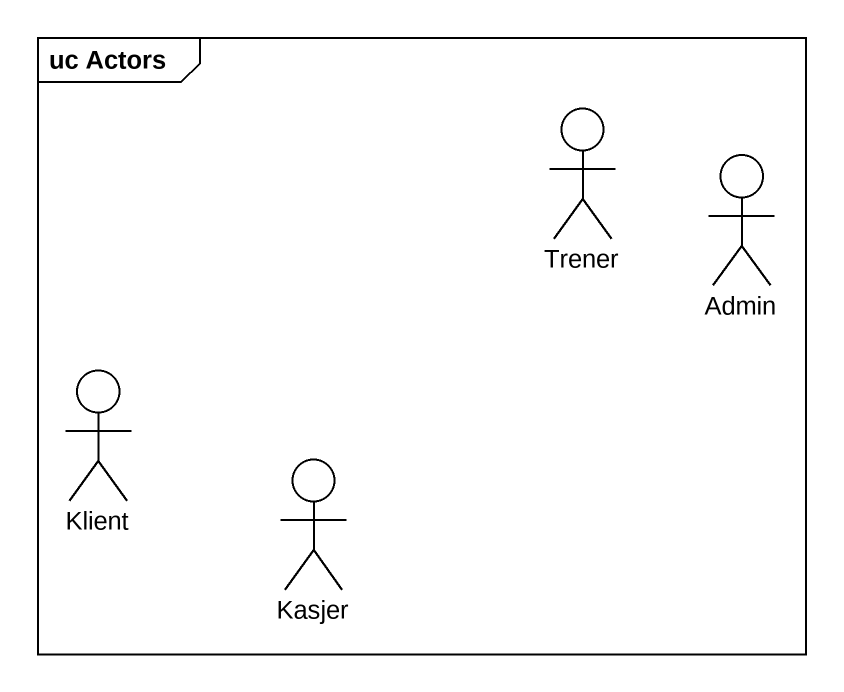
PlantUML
@startuml
mainframe uc Actors
actor Trener
actor Admin
actor Klient
actor Kasjer
@enduml
